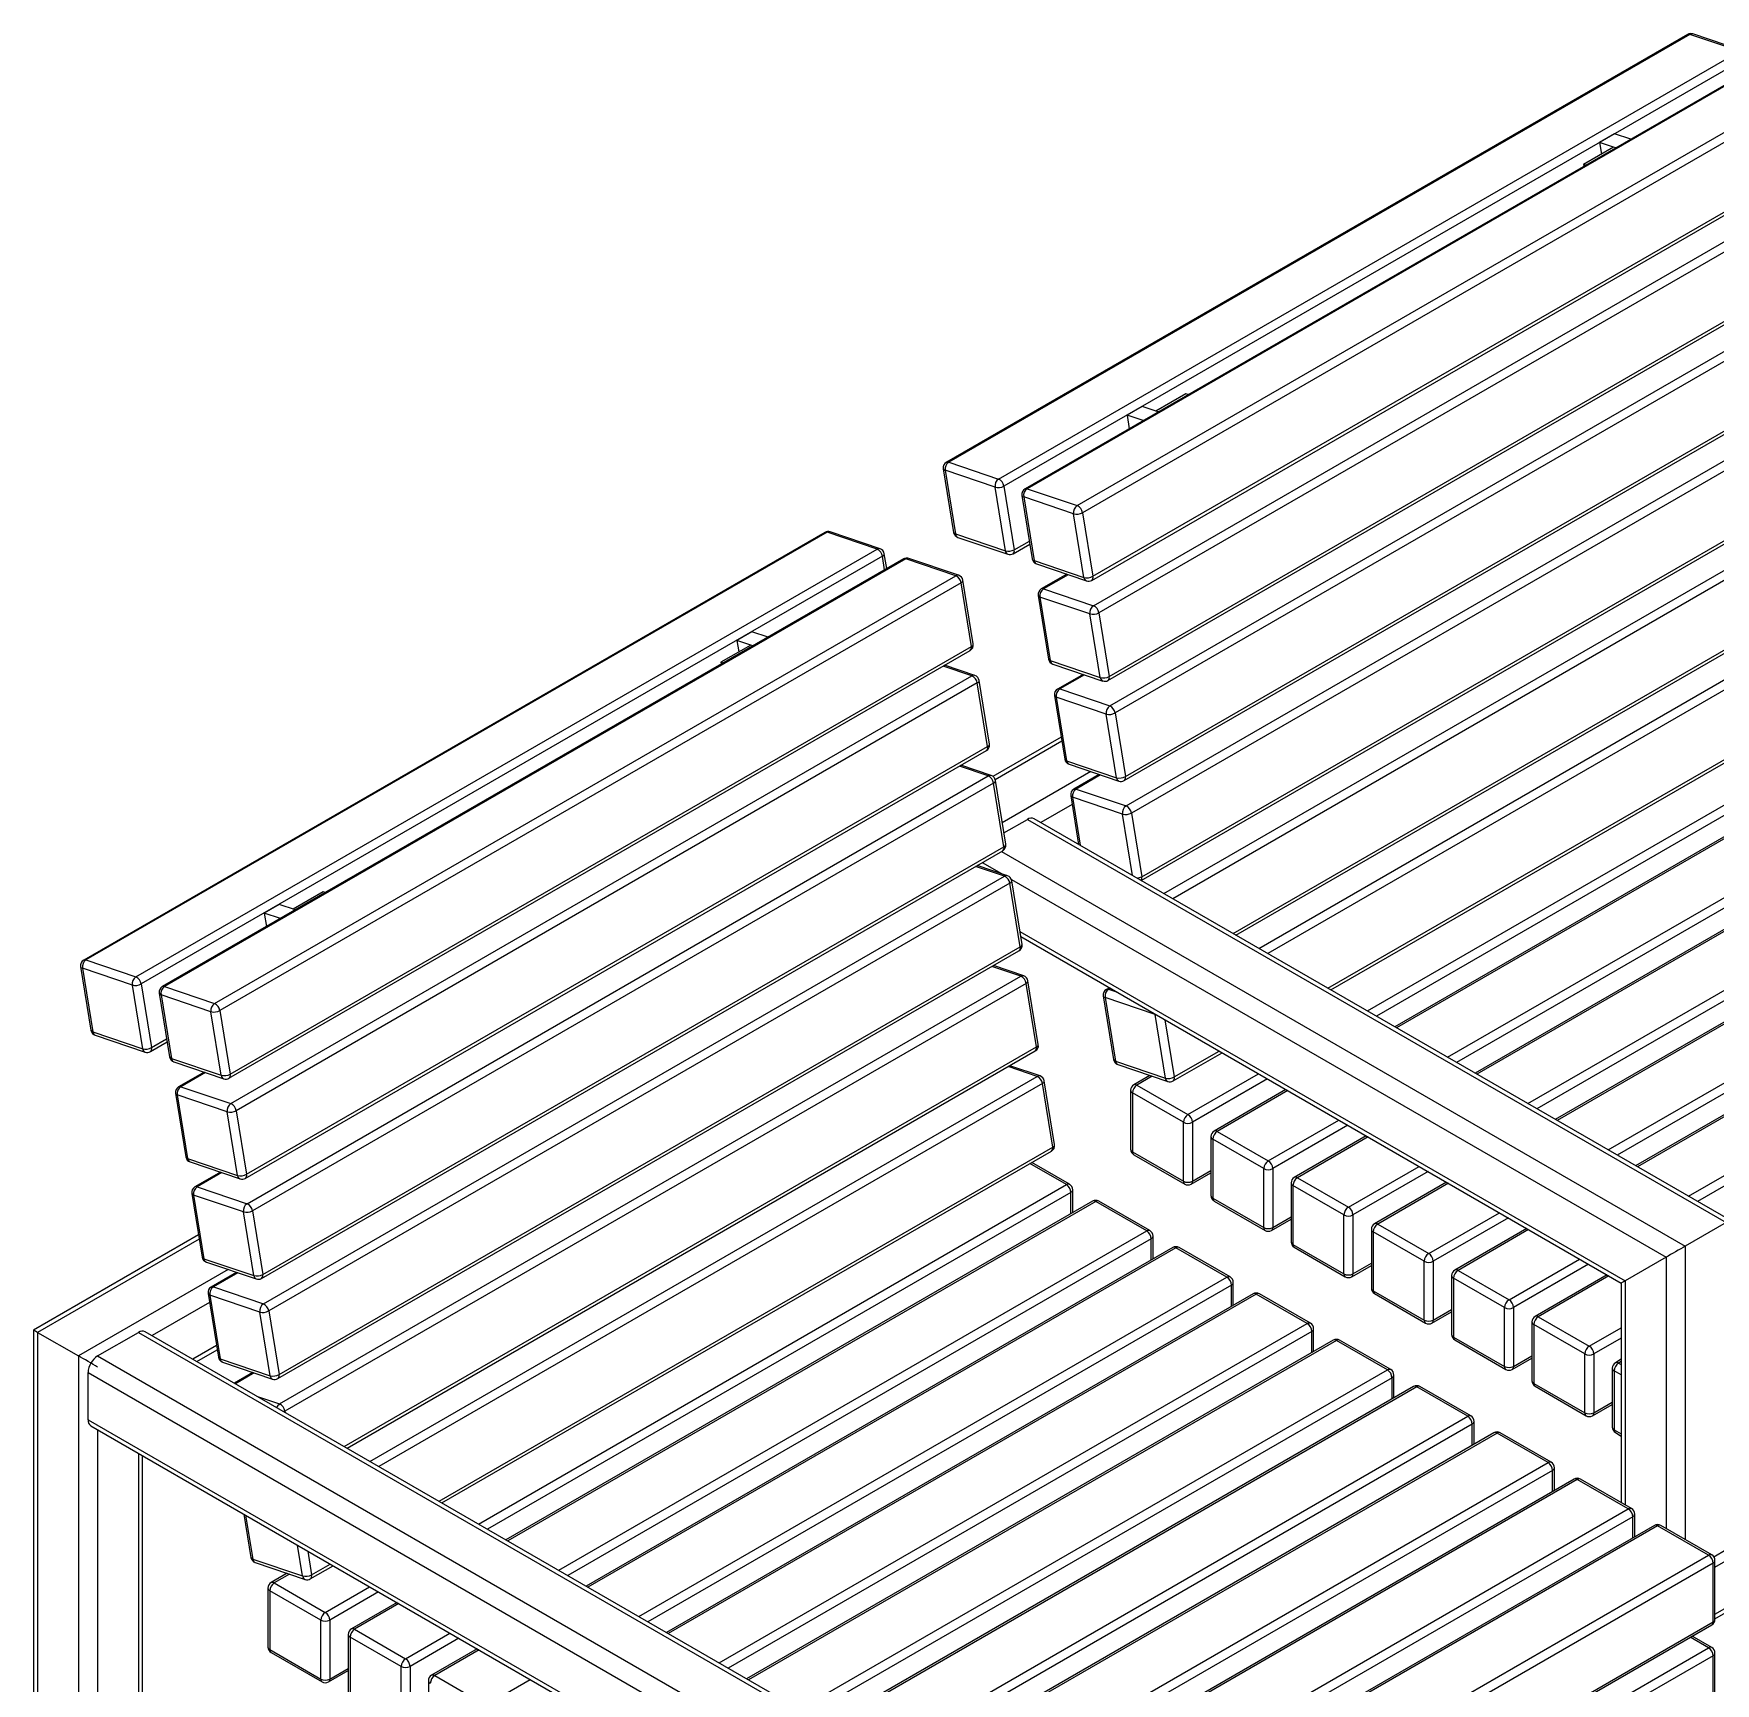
# Model space of a CAD drawing. Header units: millimetres. Extents: x 634 to 6574, y -2943 to 1257.
# Drawn here: x 4574 to 5367, y -1015 to -237 of the extents above; entities that cross this region are included whole.
import ezdxf

# ---------------------------------------------------------------- set-up
doc = ezdxf.new("R2010")
doc.units = ezdxf.units.MM

# ---------------------------------------------------------------- blocks, each defined once
blk = doc.blocks.new('izometria')
for p, q in [((-4352.96, 2427.65), (-4702.27, 2225.99)), ((-4351.89, 2427.7), (-4701.2, 2226.04)), ((-4328.35, 2419.73), (-4351.89, 2427.7)), ((-4326.96, 2419.93), (-4350.5, 2427.89)), ((-4677.66, 2218.08), (-4328.35, 2419.73)), ((-4325.84, 2416.38), (-4675.15, 2214.73)), ((-4315.91, 2415.12), (-4665.23, 2213.46)), ((-4314.84, 2415.16), (-4664.16, 2213.51)), ((-4640.61, 2205.55), (-4291.3, 2407.2)), ((-4288.79, 2403.85), (-4638.11, 2202.2)), ((-4387.34, 2380.78), (-4394.41, 2376.7)), ((-4379.75, 2378.26), (-4387.34, 2380.78)), ((-4633.81, 2170.3), (-4284.5, 2371.96)), ((-4633.23, 2172.2), (-4283.92, 2373.85)), ((-4387.85, 2374.54), (-4401.99, 2366.37)), ((-4394.41, 2376.7), (-4393.53, 2371.26)), ((-4387.87, 2374.53), (-4394.41, 2376.7)), ((-4386.81, 2374.19), (-4387.85, 2374.54)), ((-4400.95, 2366.02), (-4401.99, 2366.37)), ((-4401.99, 2366.37), (-4401.85, 2365.51)), ((-4632.95, 2158.34), (-4283.63, 2360)), ((-4281.13, 2356.65), (-4630.44, 2154.99)), ((-4626.14, 2123.1), (-4276.83, 2324.75)), ((-4625.56, 2124.99), (-4276.25, 2326.65)), ((-4625.28, 2111.14), (-4275.97, 2312.79)), ((-4273.46, 2309.44), (-4622.77, 2107.79)), ((-4618.47, 2075.89), (-4269.16, 2277.55)), ((-4617.9, 2077.79), (-4268.59, 2279.44)), ((-4617.61, 2063.93), (-4268.3, 2265.59)), ((-4265.79, 2262.24), (-4615.1, 2060.58)), ((-4610.08, 2252.2), (-4617.15, 2248.11)), ((-4602.49, 2249.68), (-4610.08, 2252.2)), ((-4589.37, 2258.2), (-4603.51, 2250.03)), ((-4588.34, 2257.85), (-4589.37, 2258.2)), ((-4617.15, 2248.11), (-4616.13, 2241.81)), ((-4609.56, 2245.6), (-4617.15, 2248.11)), ((-4602.48, 2249.68), (-4603.51, 2250.03)), ((-4603.51, 2250.03), (-4603.51, 2250.02)), ((-4610.53, 2028.85), (-4261.5, 2230.34)), ((-4610.23, 2030.58), (-4260.92, 2232.24)), ((-4703.73, 2222.91), (-4698.86, 2192.92)), ((-4679.35, 2214.21), (-4702.89, 2222.17)), ((-4702.89, 2222.17), (-4698.02, 2192.17)), ((-4701.2, 2226.04), (-4677.66, 2218.08)), ((-4674.48, 2184.21), (-4679.35, 2214.21)), ((-4675.15, 2214.73), (-4670.28, 2184.73)), ((-4664.16, 2213.51), (-4640.61, 2205.55)), ((-4599.73, 2022.62), (-4260.63, 2218.38)), ((-4258.12, 2215.03), (-4595.58, 2020.22)), ((-4666.69, 2210.38), (-4661.81, 2180.38)), ((-4642.3, 2201.68), (-4665.85, 2209.64)), ((-4665.85, 2209.64), (-4660.97, 2179.64)), ((-4637.43, 2171.68), (-4642.3, 2201.68)), ((-4638.11, 2202.2), (-4633.23, 2172.2)), ((-4759.55, 2192.93), (-5108.86, 1991.28)), ((-4758.48, 2192.98), (-5107.79, 1991.32)), ((-4734.93, 2185.01), (-4758.48, 2192.98)), ((-4733.54, 2185.21), (-4757.08, 2193.17)), ((-4698.02, 2192.17), (-4674.48, 2184.21)), ((-4696.86, 2190.55), (-4673.32, 2182.59)), ((-4670.28, 2184.73), (-4663.18, 2188.82)), ((-5084.24, 1983.36), (-4734.93, 2185.01)), ((-4732.43, 2181.66), (-5081.74, 1980.01)), ((-4722.5, 2180.4), (-5071.81, 1978.75)), ((-4721.43, 2180.45), (-5070.74, 1978.79)), ((-4731.39, 2175.27), (-4732.43, 2181.66)), ((-4730.4, 2175.84), (-4731.54, 2182.85)), ((-4697.89, 2172.48), (-4721.43, 2180.45)), ((-4696.5, 2172.68), (-4720.04, 2180.64)), ((-4670.85, 2182.83), (-4662.95, 2187.4)), ((-4567.16, 2003.82), (-4253.25, 2185.03)), ((-4565.81, 2003.04), (-4253.83, 2183.14)), ((-5047.2, 1970.83), (-4697.89, 2172.48)), ((-4660.97, 2179.64), (-4637.43, 2171.68)), ((-4659.81, 2178.02), (-4636.27, 2170.06)), ((-4645.54, 2173.2), (-4657.56, 2166.26)), ((-4644.92, 2172.98), (-4656.49, 2166.31)), ((-4695.38, 2169.13), (-5044.69, 1967.48)), ((-4690.51, 2139.13), (-4695.38, 2169.13)), ((-4689.62, 2140.32), (-4694.5, 2170.32)), ((-4656.49, 2166.31), (-4632.95, 2158.34)), ((-4555.02, 1996.81), (-4252.96, 2171.18)), ((-4250.46, 2167.83), (-4550.86, 1994.41)), ((-4659.02, 2163.18), (-4654.15, 2133.18)), ((-4634.64, 2154.47), (-4658.18, 2162.43)), ((-4658.18, 2162.43), (-4653.31, 2132.44)), ((-4629.76, 2124.47), (-4634.64, 2154.47)), ((-4630.44, 2154.99), (-4625.56, 2124.99)), ((-4793.93, 2146.06), (-4801, 2141.98)), ((-4801, 2141.98), (-4800.12, 2136.54)), ((-4794.45, 2139.81), (-4801, 2141.98)), ((-4786.34, 2143.54), (-4793.93, 2146.06)), ((-5040.4, 1935.59), (-4691.09, 2137.24)), ((-5039.82, 1937.48), (-4690.51, 2139.13)), ((-4794.43, 2139.82), (-4808.58, 2131.66)), ((-4793.4, 2139.47), (-4794.43, 2139.82)), ((-4653.31, 2132.44), (-4629.76, 2124.47)), ((-4522.44, 1978), (-4245.58, 2137.83)), ((-4521.09, 1977.22), (-4246.16, 2135.93)), ((-5039.53, 1923.63), (-4690.22, 2125.28)), ((-4807.54, 2131.31), (-4808.58, 2131.66)), ((-4808.58, 2131.66), (-4808.44, 2130.79)), ((-4690.22, 2125.28), (-4703.83, 2129.88)), ((-4688.83, 2125.47), (-4703.1, 2130.3)), ((-4652.15, 2130.82), (-4628.6, 2122.85)), ((-4637.87, 2125.99), (-4649.89, 2119.05)), ((-4637.25, 2125.78), (-4648.82, 2119.1)), ((-4687.71, 2121.93), (-5037.02, 1920.28)), ((-4682.84, 2091.93), (-4687.71, 2121.93)), ((-4681.96, 2093.11), (-4686.83, 2123.11)), ((-4648.82, 2119.1), (-4625.28, 2111.14)), ((-4503.88, 1967.28), (-4239.12, 2120.13)), ((-4237, 2116.45), (-4499.64, 1964.84)), ((-4651.35, 2115.97), (-4646.48, 2085.97)), ((-4626.97, 2107.27), (-4650.51, 2115.23)), ((-4650.51, 2115.23), (-4645.64, 2085.23)), ((-4226.83, 2112.32), (-4490.97, 1959.83)), ((-4225.33, 2112.17), (-4490.09, 1959.32)), ((-4622.1, 2077.27), (-4626.97, 2107.27)), ((-4622.77, 2107.79), (-4617.9, 2077.79)), ((-4648.17, 2096.42), (-4680.35, 2077.84)), ((-4647.85, 2094.44), (-4679.26, 2076.31)), ((-4466.05, 1945.45), (-4201.29, 2098.29)), ((-4199.17, 2094.61), (-4461.81, 1943)), ((-5032.73, 1888.38), (-4683.42, 2090.03)), ((-5032.15, 1890.28), (-4682.84, 2091.93)), ((-4645.64, 2085.23), (-4622.1, 2077.27)), ((-4189, 2090.48), (-4453.14, 1937.99)), ((-4187.5, 2090.33), (-4452.26, 1937.49)), ((-5031.86, 1876.42), (-4682.55, 2078.07)), ((-4682.55, 2078.07), (-4696.16, 2082.68)), ((-4681.16, 2078.27), (-4695.43, 2083.1)), ((-4634.17, 2080.13), (-4675.93, 2056.02)), ((-4644.48, 2083.61), (-4620.94, 2075.65)), ((-4630.2, 2078.79), (-4642.22, 2071.85)), ((-4629.58, 2078.58), (-4641.15, 2071.9)), ((-4680.05, 2074.72), (-5029.36, 1873.07)), ((-4675.17, 2044.72), (-4680.05, 2074.72)), ((-4674.29, 2045.91), (-4679.16, 2075.91)), ((-4643.68, 2068.77), (-4639.96, 2045.84)), ((-4641.15, 2071.9), (-4617.61, 2063.93)), ((-4428.22, 1923.61), (-4163.46, 2076.45)), ((-4161.34, 2072.78), (-4423.97, 1921.16)), ((-4643, 2064.58), (-4657.71, 2056.09)), ((-4619.3, 2060.06), (-4642.84, 2068.03)), ((-4642.84, 2068.03), (-4639.17, 2045.38)), ((-4151.17, 2068.64), (-4415.31, 1916.15)), ((-4149.67, 2068.49), (-4414.43, 1915.65)), ((-4675.16, 2051.25), (-4664.11, 2057.62)), ((-4664.11, 2057.62), (-4334.81, 1867.52)), ((-4332.94, 1868.6), (-4660.91, 2057.94)), ((-4614.61, 2031.21), (-4619.3, 2060.06)), ((-4615.1, 2060.58), (-4610.23, 2030.58)), ((-4390.39, 1901.77), (-4125.63, 2054.61)), ((-4123.51, 2050.94), (-4386.14, 1899.32)), ((-4113.34, 2046.8), (-4377.48, 1894.32)), ((-4111.84, 2046.65), (-4376.6, 1893.81)), ((-5025.06, 1841.18), (-4675.75, 2042.83)), ((-5024.48, 1843.07), (-4675.17, 2044.72)), ((-4685.4, 2037.26), (-4676.35, 2032.03)), ((-4676.35, 2042.48), (-4354.04, 1856.42)), ((-5024.2, 1829.22), (-4674.89, 2030.87)), ((-4674.89, 2030.87), (-4688.49, 2035.47)), ((-4673.49, 2031.06), (-4687.77, 2035.89)), ((-4671.67, 2029.33), (-4363.1, 1851.19)), ((-4352.56, 1879.93), (-4087.8, 2032.77)), ((-4085.68, 2029.1), (-4348.31, 1877.48)), ((-4672.38, 2027.52), (-5021.69, 1825.87)), ((-4995.96, 2023.48), (-5010.1, 2015.32)), ((-4994.92, 2023.13), (-4995.96, 2023.48)), ((-4667.5, 1997.52), (-4672.38, 2027.52)), ((-4666.62, 1998.7), (-4671.49, 2028.7)), ((-5016.67, 2017.48), (-5023.74, 2013.4)), ((-5023.74, 2013.4), (-5022.72, 2007.09)), ((-5016.15, 2010.88), (-5023.74, 2013.4)), ((-5009.08, 2014.96), (-5016.67, 2017.48)), ((-5009.07, 2014.97), (-5010.1, 2015.32)), ((-5010.1, 2015.32), (-5010.1, 2015.3)), ((-5016.82, 1795.87), (-4667.5, 1997.52)), ((-4667.61, 2004.77), (-4382.33, 1840.08)), ((-4667.22, 2002.38), (-4384.2, 1839)), ((-5107.79, 1991.32), (-5084.24, 1983.36)), ((-5017.39, 1793.97), (-4668.08, 1995.62)), ((-5110.32, 1988.2), (-5105.44, 1958.2)), ((-5085.94, 1979.49), (-5109.48, 1987.45)), ((-5109.48, 1987.45), (-5104.61, 1957.45)), ((-5016.53, 1782.01), (-4667.22, 1983.66)), ((-4667.22, 1983.66), (-4680.83, 1988.27)), ((-4665.83, 1983.86), (-4680.1, 1988.69)), ((-5081.06, 1949.49), (-5085.94, 1979.49)), ((-5081.74, 1980.01), (-5076.86, 1950.01)), ((-5073.27, 1975.67), (-5068.4, 1945.67)), ((-5048.89, 1966.96), (-5072.43, 1974.92)), ((-5072.43, 1974.92), (-5067.56, 1944.92)), ((-5070.74, 1978.79), (-5047.2, 1970.83)), ((-4664.71, 1980.31), (-5014.02, 1778.66)), ((-4659.84, 1950.32), (-4664.71, 1980.31)), ((-4658.95, 1951.5), (-4663.83, 1981.5)), ((-4628.35, 1974.36), (-4623.47, 1944.36)), ((-4603.96, 1965.65), (-4627.51, 1973.62)), ((-4627.51, 1973.62), (-4622.63, 1943.62)), ((-4625.45, 1978.27), (-4626.89, 1977.44)), ((-4624.95, 1977.99), (-4625.82, 1977.49)), ((-4625.82, 1977.49), (-4621.66, 1976.08)), ((-5044.02, 1936.96), (-5048.89, 1966.96)), ((-5044.69, 1967.48), (-5039.82, 1937.48)), ((-4603.96, 1965.65), (-4603.99, 1965.88)), ((-4599.09, 1935.65), (-4603.96, 1965.65)), ((-4599.28, 1963.16), (-4594.89, 1936.18)), ((-5104.61, 1957.45), (-5081.06, 1949.49)), ((-5103.44, 1955.84), (-5079.9, 1947.87)), ((-5077.44, 1948.12), (-5069.54, 1952.68)), ((-5076.86, 1950.01), (-5069.77, 1954.11)), ((-4986.12, 1761.96), (-4659.84, 1950.32)), ((-5067.56, 1944.92), (-5044.02, 1936.96)), ((-5066.4, 1943.31), (-5042.86, 1935.34)), ((-4984.77, 1761.17), (-4660.41, 1948.42)), ((-4622.63, 1943.62), (-4599.09, 1935.65)), ((-4621.47, 1942), (-4597.93, 1934.04)), ((-4595.47, 1934.28), (-4572.36, 1947.62)), ((-4594.89, 1936.18), (-4573.71, 1948.4)), ((-5052.13, 1938.48), (-5064.14, 1931.54)), ((-5051.51, 1938.27), (-5063.07, 1931.59)), ((-4973.98, 1754.94), (-4659.55, 1936.46)), ((-4659.55, 1936.46), (-4673.16, 1941.06)), ((-4658.16, 1936.65), (-4672.43, 1941.48)), ((-4651.29, 1904.29), (-4656.16, 1934.29)), ((-4606.37, 1936.89), (-4613.97, 1932.5)), ((-4605.26, 1936.52), (-4612.47, 1932.35)), ((-4588.43, 1918.47), (-4555.15, 1937.69)), ((-4550.91, 1935.24), (-4586.31, 1914.8)), ((-5065.61, 1928.46), (-5060.73, 1898.46)), ((-5041.22, 1919.75), (-5064.77, 1927.72)), ((-5064.77, 1927.72), (-5059.89, 1897.72)), ((-5063.07, 1931.59), (-5039.53, 1923.63)), ((-4657.04, 1933.11), (-4969.82, 1752.55)), ((-4652.17, 1903.11), (-4657.04, 1933.11)), ((-4615.47, 1929.9), (-4615.47, 1902.14)), ((-4590.55, 1914.8), (-4614.59, 1928.68)), ((-4614.59, 1928.68), (-4614.59, 1900.92)), ((-4612.47, 1932.35), (-4588.43, 1918.47)), ((-4542.24, 1930.23), (-4576.14, 1910.66)), ((-4541.36, 1929.73), (-4574.64, 1910.51)), ((-5036.35, 1889.75), (-5041.22, 1919.75)), ((-5037.02, 1920.28), (-5032.15, 1890.28)), ((-4590.55, 1887.04), (-4590.55, 1914.8)), ((-4586.31, 1914.8), (-4586.31, 1887.04)), ((-4574.64, 1910.51), (-4550.6, 1896.64)), ((-4550.6, 1896.64), (-4517.32, 1915.85)), ((-4513.08, 1913.4), (-4548.48, 1892.96)), ((-4941.4, 1736.14), (-4652.17, 1903.11)), ((-4577.64, 1908.06), (-4577.64, 1880.3)), ((-4552.72, 1892.96), (-4576.76, 1906.84)), ((-4576.76, 1906.84), (-4576.76, 1879.08)), ((-4504.41, 1908.4), (-4538.31, 1888.82)), ((-4503.53, 1907.89), (-4536.81, 1888.68)), ((-5059.89, 1897.72), (-5036.35, 1889.75)), ((-5058.73, 1896.1), (-5035.19, 1888.14)), ((-4940.05, 1735.36), (-4652.75, 1901.22)), ((-4645.71, 1885.41), (-4662.92, 1895.34)), ((-4644.21, 1885.56), (-4662.04, 1895.85)), ((-4614.59, 1900.92), (-4590.55, 1887.04)), ((-4613.97, 1899.54), (-4589.93, 1885.66)), ((-5044.46, 1891.27), (-5056.48, 1884.34)), ((-5043.84, 1891.06), (-5055.41, 1884.38)), ((-4586.93, 1885.66), (-4577.64, 1891.03)), ((-4586.31, 1887.04), (-4577.64, 1892.04)), ((-4552.72, 1865.2), (-4552.72, 1892.96)), ((-4548.48, 1892.96), (-4548.48, 1865.2)), ((-4536.81, 1888.68), (-4512.77, 1874.8)), ((-4512.77, 1874.8), (-4479.49, 1894.01)), ((-4475.25, 1891.56), (-4510.65, 1871.12)), ((-4466.58, 1886.56), (-4500.48, 1866.99)), ((-5057.94, 1881.26), (-5053.06, 1851.26)), ((-5033.55, 1872.55), (-5057.1, 1880.51)), ((-5057.1, 1880.51), (-5052.22, 1850.51)), ((-5055.41, 1884.38), (-5031.86, 1876.42)), ((-4922.84, 1725.42), (-4645.71, 1885.41)), ((-4643.58, 1881.74), (-4918.6, 1722.97)), ((-4643.58, 1871.73), (-4643.58, 1881.74)), ((-4642.71, 1872.24), (-4642.71, 1882.96)), ((-4576.76, 1879.08), (-4552.72, 1865.2)), ((-4539.81, 1886.23), (-4539.81, 1858.46)), ((-4514.89, 1871.12), (-4538.93, 1885)), ((-4538.93, 1885), (-4538.93, 1857.24)), ((-4465.7, 1886.05), (-4498.98, 1866.84)), ((-5028.68, 1842.55), (-5033.55, 1872.55)), ((-5029.36, 1873.07), (-5024.48, 1843.07)), ((-4633.42, 1877.6), (-4909.93, 1717.97)), ((-4631.92, 1877.45), (-4909.05, 1717.46)), ((-4607.88, 1863.57), (-4631.92, 1877.45)), ((-4606.38, 1863.72), (-4630.42, 1877.6)), ((-4576.14, 1877.7), (-4552.1, 1863.83)), ((-4514.89, 1843.36), (-4514.89, 1871.12)), ((-4510.65, 1871.12), (-4510.65, 1843.36)), ((-4474.94, 1852.96), (-4441.66, 1872.17)), ((-4885.01, 1703.59), (-4607.88, 1863.57)), ((-4549.1, 1863.83), (-4539.81, 1869.19)), ((-4548.48, 1865.2), (-4539.81, 1870.2)), ((-4501.98, 1864.39), (-4501.98, 1836.62)), ((-4477.06, 1849.28), (-4501.1, 1863.16)), ((-4501.1, 1863.16), (-4501.1, 1835.4)), ((-4498.98, 1866.84), (-4474.94, 1852.96)), ((-4437.42, 1869.72), (-4472.82, 1849.28)), ((-4428.75, 1864.72), (-4462.65, 1845.15)), ((-4427.87, 1864.21), (-4461.15, 1845)), ((-4334.81, 1867.52), (-4354.04, 1856.42)), ((-5054.76, 1861.7), (-5132.46, 1816.84)), ((-5054.44, 1859.72), (-5130.59, 1815.76)), ((-4605.75, 1859.9), (-4880.77, 1701.14)), ((-4595.59, 1855.76), (-4872.1, 1696.13)), ((-4594.09, 1855.61), (-4871.22, 1695.63)), ((-4605.75, 1849.89), (-4605.75, 1859.9)), ((-4604.88, 1850.4), (-4604.88, 1861.12)), ((-4570.05, 1841.73), (-4594.09, 1855.61)), ((-4568.55, 1841.88), (-4592.59, 1855.76)), ((-4538.93, 1857.24), (-4514.89, 1843.36)), ((-4538.31, 1855.87), (-4514.27, 1841.99)), ((-4354.04, 1856.42), (-4354.04, 1718.05)), ((-5052.22, 1850.51), (-5028.68, 1842.55)), ((-5051.06, 1848.9), (-5027.52, 1840.93)), ((-4511.27, 1841.99), (-4501.98, 1847.35)), ((-4510.65, 1843.36), (-4501.98, 1848.36)), ((-4477.06, 1821.52), (-4477.06, 1849.28)), ((-4472.82, 1849.28), (-4472.82, 1821.52)), ((-4437.11, 1831.12), (-4403.83, 1850.33)), ((-4399.59, 1847.88), (-4434.99, 1827.44)), ((-4363.1, 1851.19), (-4382.33, 1840.08)), ((-4363.1, 1851.19), (-4363.1, 1723.28)), ((-5040.76, 1845.41), (-5111.36, 1804.66)), ((-5036.79, 1844.07), (-5048.81, 1837.13)), ((-5036.17, 1843.86), (-5047.74, 1837.18)), ((-4847.18, 1681.75), (-4570.05, 1841.73)), ((-4567.05, 1828.56), (-4567.05, 1839.28)), ((-4464.15, 1842.55), (-4464.15, 1814.79)), ((-4439.23, 1827.44), (-4463.27, 1841.32)), ((-4463.27, 1841.32), (-4463.27, 1813.56)), ((-4461.15, 1845), (-4437.11, 1831.12)), ((-4390.92, 1842.88), (-4424.82, 1823.31)), ((-4390.04, 1842.37), (-4423.32, 1823.16)), ((-4384.2, 1839), (-4384.2, 1735.46)), ((-4382.33, 1840.08), (-4382.33, 1734.38)), ((-5050.27, 1834.05), (-5045.4, 1804.05)), ((-5025.89, 1825.34), (-5049.43, 1833.31)), ((-5049.43, 1833.31), (-5044.56, 1803.31)), ((-5047.74, 1837.18), (-5024.2, 1829.22)), ((-4567.92, 1838.06), (-4842.94, 1679.3)), ((-4557.76, 1833.92), (-4834.27, 1674.29)), ((-4556.26, 1833.77), (-4833.39, 1673.79)), ((-4567.92, 1828.05), (-4567.92, 1838.06)), ((-4532.21, 1819.89), (-4556.26, 1833.77)), ((-4530.71, 1820.04), (-4554.76, 1833.92)), ((-4501.1, 1835.4), (-4477.06, 1821.52)), ((-4500.48, 1834.03), (-4476.44, 1820.15)), ((-5049.59, 1829.86), (-5076.67, 1814.23)), ((-5021.01, 1795.35), (-5025.89, 1825.34)), ((-5021.69, 1825.87), (-5016.82, 1795.87)), ((-4473.44, 1820.15), (-4464.15, 1825.51)), ((-4472.82, 1821.52), (-4464.15, 1826.52)), ((-4439.23, 1799.68), (-4439.23, 1827.44)), ((-4434.99, 1827.44), (-4434.99, 1799.68)), ((-4423.32, 1823.16), (-4399.28, 1809.28)), ((-5132.46, 1816.84), (-5132.46, 1313.65)), ((-5130.59, 1815.76), (-5130.59, 1314.73)), ((-5130.59, 1815.76), (-5111.36, 1804.66)), ((-5102.31, 1804.66), (-5083.07, 1815.76)), ((-5083.07, 1815.76), (-4753.77, 1625.66)), ((-4751.9, 1626.74), (-5079.87, 1816.08)), ((-4809.35, 1659.91), (-4532.21, 1819.89)), ((-4530.09, 1816.22), (-4805.11, 1657.46)), ((-4530.09, 1806.21), (-4530.09, 1816.22)), ((-4529.21, 1806.72), (-4529.21, 1817.44)), ((-4426.32, 1820.71), (-4426.32, 1792.95)), ((-4401.4, 1805.61), (-4425.44, 1819.48)), ((-4425.44, 1819.48), (-4425.44, 1791.72)), ((-4399.28, 1809.28), (-4384.2, 1817.98)), ((-5046.29, 1809.56), (-5057.43, 1803.12)), ((-5055.56, 1802.04), (-5045.97, 1807.58)), ((-4519.93, 1812.08), (-4796.44, 1652.45)), ((-4518.43, 1811.93), (-4795.56, 1651.95)), ((-4494.38, 1798.05), (-4518.43, 1811.93)), ((-4492.88, 1798.2), (-4516.93, 1812.08)), ((-4463.27, 1813.56), (-4439.23, 1799.68)), ((-4462.65, 1812.19), (-4438.61, 1798.31)), ((-4384.2, 1813.08), (-4397.16, 1805.61)), ((-5111.36, 1804.66), (-5111.36, 1325.84)), ((-5102.31, 1804.66), (-4773.01, 1614.56)), ((-5044.56, 1803.31), (-5021.01, 1795.35)), ((-5043.4, 1801.69), (-5019.85, 1793.73)), ((-4435.61, 1798.31), (-4426.32, 1803.67)), ((-4434.99, 1799.68), (-4426.32, 1804.69)), ((-4401.4, 1777.84), (-4401.4, 1805.61)), ((-4397.16, 1805.61), (-4397.16, 1777.84)), ((-4384.2, 1803.08), (-4386.99, 1801.47)), ((-4384.2, 1802.06), (-4385.49, 1801.32)), ((-4385.49, 1801.32), (-4384.2, 1800.58)), ((-5106.83, 1796.82), (-4782.06, 1609.33)), ((-5106.83, 1774.61), (-5106.83, 1796.82)), ((-5029.12, 1796.86), (-5037.86, 1791.82)), ((-5028.5, 1796.65), (-5037.36, 1791.54)), ((-4771.52, 1638.07), (-4494.38, 1798.05)), ((-4492.26, 1794.38), (-4767.28, 1635.62)), ((-4492.26, 1784.37), (-4492.26, 1794.38)), ((-4491.38, 1784.88), (-4491.38, 1795.6)), ((-4425.44, 1791.72), (-4401.4, 1777.84)), ((-4388.49, 1798.87), (-4388.49, 1771.11)), ((-4387.61, 1797.65), (-4387.61, 1769.88)), ((-4384.2, 1795.68), (-4387.61, 1797.65)), ((-5027, 1785.55), (-5016.53, 1782.01)), ((-4482.1, 1790.24), (-4758.61, 1630.62)), ((-4480.6, 1790.09), (-4757.73, 1630.11)), ((-4456.55, 1776.22), (-4480.6, 1790.09)), ((-4455.05, 1776.36), (-4479.1, 1790.24)), ((-4424.82, 1790.35), (-4400.78, 1776.47)), ((-5014.02, 1778.66), (-5013.91, 1778)), ((-4751.9, 1605.72), (-4456.55, 1776.22)), ((-4397.78, 1776.47), (-4388.49, 1781.83)), ((-4397.16, 1777.84), (-4388.49, 1782.85)), ((-5106.83, 1774.61), (-4801.29, 1598.22)), ((-5105.5, 1771.68), (-4803.16, 1597.14)), ((-5102.31, 1769.83), (-5102.31, 1331.06)), ((-4454.43, 1772.54), (-4751.9, 1600.82)), ((-4444.27, 1768.4), (-4751.9, 1590.81)), ((-4442.77, 1768.26), (-4751.9, 1589.8)), ((-4454.43, 1762.53), (-4454.43, 1772.54)), ((-4453.55, 1763.04), (-4453.55, 1773.77)), ((-4418.72, 1754.38), (-4442.77, 1768.26)), ((-4417.22, 1754.52), (-4441.27, 1768.4)), ((-4387.61, 1769.88), (-4384.2, 1767.92)), ((-4386.99, 1768.51), (-4384.2, 1766.9)), ((-5083.07, 1758.73), (-5083.07, 1342.17)), ((-5081.2, 1343.25), (-5081.2, 1757.65)), ((-4751.9, 1562.04), (-4418.72, 1754.38)), ((-4415.72, 1741.2), (-4415.72, 1751.93)), ((-4416.6, 1750.7), (-4751.9, 1557.14)), ((-4406.44, 1746.56), (-4751.9, 1547.13)), ((-4404.94, 1746.42), (-4751.9, 1546.12)), ((-4416.6, 1740.7), (-4416.6, 1750.7)), ((-4380.89, 1732.54), (-4404.94, 1746.42)), ((-4379.39, 1732.69), (-4403.44, 1746.56)), ((-5033.37, 1730.04), (-5030.06, 1709.64)), ((-5032.58, 1729.58), (-5029.22, 1708.9)), ((-4730.2, 1530.88), (-4380.89, 1732.54)), ((-4378.77, 1728.86), (-4728.08, 1527.21)), ((-4378.77, 1718.86), (-4378.77, 1728.86)), ((-4377.89, 1719.36), (-4377.89, 1730.09)), ((-4368.61, 1724.73), (-4717.92, 1523.07)), ((-4367.11, 1724.58), (-4716.42, 1522.92)), ((-4343.06, 1710.7), (-4367.11, 1724.58)), ((-4341.56, 1710.85), (-4365.61, 1724.73)), ((-4340.06, 1705.1), (-4308.61, 1723.26)), ((-5005.68, 1700.94), (-5008.03, 1715.41)), ((-5003.3, 1712.68), (-5001.48, 1701.46)), ((-4340.63, 1710), (-4334.81, 1713.36)), ((-5029.22, 1708.9), (-5005.68, 1700.94)), ((-5028.06, 1707.28), (-5004.52, 1699.32)), ((-5002.06, 1699.56), (-4991.32, 1705.76)), ((-5001.48, 1701.46), (-4992.67, 1706.54)), ((-4692.37, 1509.05), (-4343.06, 1710.7)), ((-4340.94, 1707.02), (-4690.25, 1505.37)), ((-4340.94, 1679.26), (-4340.94, 1707.02)), ((-4340.06, 1680.49), (-4340.06, 1708.25)), ((-5012.96, 1702.17), (-5020.56, 1697.78)), ((-5011.85, 1701.8), (-5019.06, 1697.64)), ((-5019.06, 1697.64), (-4995.02, 1683.76)), ((-4340.06, 1682.89), (-4312.83, 1698.61)), ((-4340.06, 1680.73), (-4312.83, 1696.45)), ((-5022.06, 1695.19), (-5022.06, 1667.42)), ((-4997.14, 1680.08), (-5021.18, 1693.96)), ((-5021.18, 1693.96), (-5021.18, 1666.2)), ((-4995.02, 1683.76), (-4974.11, 1695.83)), ((-4969.87, 1693.38), (-4992.89, 1680.08)), ((-4961.2, 1688.37), (-4982.73, 1675.95)), ((-4960.32, 1687.87), (-4981.23, 1675.8)), ((-4997.14, 1652.32), (-4997.14, 1680.08)), ((-4992.89, 1680.08), (-4992.89, 1652.32)), ((-4984.23, 1673.35), (-4984.23, 1645.59)), ((-4981.23, 1675.8), (-4957.19, 1661.92)), ((-4957.19, 1661.92), (-4936.28, 1673.99)), ((-4690.87, 1476.24), (-4341.56, 1677.89)), ((-4690.25, 1477.61), (-4340.94, 1679.26)), ((-4341.56, 1667.16), (-4350.85, 1672.53)), ((-5021.18, 1666.2), (-4997.14, 1652.32)), ((-5020.56, 1664.83), (-4996.52, 1650.95)), ((-4959.31, 1658.24), (-4983.35, 1672.12)), ((-4983.35, 1672.12), (-4983.35, 1644.36)), ((-4932.04, 1671.54), (-4955.06, 1658.24)), ((-4923.37, 1666.53), (-4944.9, 1654.11)), ((-4922.49, 1666.03), (-4943.4, 1653.96)), ((-4692.37, 1465.36), (-4343.06, 1667.01)), ((-4343.06, 1667.01), (-4351.73, 1672.02)), ((-4340.06, 1636.8), (-4340.06, 1664.56)), ((-4992.89, 1652.32), (-4984.23, 1657.32)), ((-4959.31, 1630.48), (-4959.31, 1658.24)), ((-4955.06, 1658.24), (-4955.06, 1630.48)), ((-4340.94, 1663.34), (-4690.25, 1461.69)), ((-4340.94, 1635.58), (-4340.94, 1663.34)), ((-4993.52, 1650.95), (-4984.23, 1656.31)), ((-4946.4, 1651.51), (-4946.4, 1623.75)), ((-4943.4, 1653.96), (-4919.36, 1640.08)), ((-4919.36, 1640.08), (-4898.45, 1652.15))]:
    blk.add_line(p, q)
at = {"flags": 128}
for points in [[(-4732.43, 2181.66), (-4732.05, 2181.92), (-4731.77, 2182.19), (-4731.6, 2182.46), (-4731.53, 2182.74), (-4731.54, 2182.85)], [(-4695.38, 2169.13), (-4695.01, 2169.39), (-4694.73, 2169.66), (-4694.55, 2169.93), (-4694.49, 2170.21), (-4694.5, 2170.32)], [(-4687.71, 2121.93), (-4687.34, 2122.18), (-4687.06, 2122.45), (-4686.88, 2122.73), (-4686.82, 2123), (-4686.83, 2123.11)], [(-4680.05, 2074.72), (-4679.67, 2074.98), (-4679.39, 2075.25), (-4679.22, 2075.52), (-4679.15, 2075.8), (-4679.16, 2075.91)], [(-4672.38, 2027.52), (-4672, 2027.77), (-4671.72, 2028.04), (-4671.55, 2028.32), (-4671.49, 2028.59), (-4671.49, 2028.7)], [(-4664.71, 1980.31), (-4664.34, 1980.57), (-4664.06, 1980.84), (-4663.88, 1981.11), (-4663.82, 1981.39), (-4663.83, 1981.5)], [(-4603.96, 1965.65), (-4603.52, 1965.54), (-4603.35, 1965.51)], [(-4657.04, 1933.11), (-4656.67, 1933.36), (-4656.39, 1933.63), (-4656.21, 1933.91), (-4656.15, 1934.18), (-4656.16, 1934.29)], [(-5014.59, 1778.39), (-5014.47, 1778.44), (-5014.02, 1778.66)], [(-5021.18, 1666.2), (-5021.14, 1665.74), (-5021.02, 1665.36), (-5020.82, 1665.04), (-5020.56, 1664.83), (-5020.56, 1664.83)], [(-4997.14, 1652.32), (-4997.1, 1651.87), (-4996.98, 1651.48), (-4996.78, 1651.17), (-4996.52, 1650.95), (-4996.52, 1650.95)]]:
    blk.add_lwpolyline(points, dxfattribs=at)
for centre, radius, start, end in [((-4351.46, 2425.05), 3, 71.31107, 119.99731), ((-4352.37, 2426.5), 1.28, 67.97918, 117.24913), ((-4350.98, 2426.3), 1.66, 73.01049, 122.93244), ((-4700.77, 2223.4), 3, 119.99731, 189.22644), ((-4702.7, 2223.23), 1.08, 197.05093, 259.90694), ((-4698.98, 2222.77), 3.96, 124.11994, 188.68266), ((-4701.68, 2224.85), 1.28, 67.97918, 117.24913), ((-4675.44, 2214.8), 3.96, 124.12002, 188.68258), ((-4677.91, 2219.76), 5.73, 255.43676, 298.73587), ((-4679.53, 2214.06), 4.43, 8.62708, 65.00316), ((-4663.73, 2210.86), 3, 119.99731, 189.22644), ((-4661.94, 2210.24), 3.96, 124.12034, 188.68213), ((-4664.64, 2212.32), 1.28, 67.98014, 117.24757), ((-4665.66, 2210.7), 1.08, 197.04995, 259.90793), ((-4638.39, 2202.27), 3.96, 124.11986, 188.68241), ((-4642.48, 2201.53), 4.43, 8.62674, 65.0035), ((-4640.86, 2207.23), 5.73, 255.43614, 298.73629), ((-4758.05, 2190.33), 3, 71.31107, 119.99731), ((-4758.96, 2191.79), 1.28, 67.97918, 117.24913), ((-4757.57, 2191.58), 1.66, 73.01699, 122.92892), ((-4695.9, 2193.4), 3, 189.22644, 251.31107), ((-4697.83, 2193.23), 1.08, 197.05221, 259.90591), ((-4696.09, 2192.33), 1.93, 184.621, 246.67928), ((-4734.03, 2183.62), 1.66, 73.01675, 122.92817), ((-4736.8, 2181), 4.43, 8.62708, 65.00316), ((-4734.5, 2182.37), 3, 9.22644, 71.31107), ((-4721, 2177.8), 3, 71.31107, 119.99731), ((-4721.91, 2179.26), 1.28, 67.98014, 117.24757), ((-4720.53, 2179.05), 1.66, 73.01685, 122.92845), ((-4673.03, 2189.76), 5.73, 255.43656, 298.7362), ((-4672.55, 2184.36), 1.93, 184.62142, 246.67927), ((-4672.35, 2185.43), 3, 251.31107, 299.99731), ((-4671.91, 2184.19), 1.72, 307.85716, 18.25848), ((-4658.85, 2180.87), 3, 189.22644, 251.31107), ((-4660.79, 2180.7), 1.08, 197.05033, 259.90754), ((-4696.98, 2171.09), 1.66, 73.01745, 122.92846), ((-4699.76, 2168.47), 4.43, 8.62674, 65.0035), ((-4697.46, 2169.84), 3, 9.22644, 71.31107), ((-4659.05, 2179.8), 1.93, 184.6215, 246.6789), ((-4635.99, 2177.23), 5.73, 255.43709, 298.73535), ((-4634.87, 2171.66), 1.72, 307.88996, 18.22568), ((-4656.06, 2163.66), 3, 119.99731, 189.22644), ((-4654.27, 2163.03), 3.96, 124.11979, 188.68235), ((-4656.97, 2165.12), 1.28, 67.97917, 117.24714), ((-4635.51, 2171.83), 1.93, 184.62046, 246.67953), ((-4635.31, 2172.9), 3, 251.31107, 299.99731), ((-4657.99, 2163.49), 1.08, 197.05196, 259.90591), ((-4630.73, 2155.07), 3.96, 124.12051, 188.68242), ((-4634.82, 2154.33), 4.43, 8.62745, 65.00325), ((-4633.19, 2160.02), 5.73, 255.43715, 298.73561), ((-4692.59, 2139.84), 3, 299.99731, 9.22644), ((-4690.97, 2140.4), 1.35, 289.99552, 356.50511), ((-4692.14, 2138.6), 1.72, 307.88996, 18.22568), ((-4651.18, 2133.66), 3, 189.22644, 251.31107), ((-4653.12, 2133.49), 1.08, 197.05246, 259.90591), ((-4651.38, 2132.59), 1.93, 184.62069, 246.67972), ((-4689.32, 2123.88), 1.66, 73.01624, 122.92845), ((-4692.09, 2121.26), 4.43, 8.62745, 65.00325), ((-4689.79, 2122.63), 3, 9.22644, 71.31107), ((-4628.32, 2130.02), 5.73, 255.43641, 298.73603), ((-4627.84, 2124.63), 1.93, 184.62152, 246.67946), ((-4627.2, 2124.46), 1.72, 307.867, 18.24865), ((-4648.39, 2116.45), 3, 119.99731, 189.22644), ((-4646.6, 2115.83), 3.96, 124.11998, 188.68289), ((-4649.3, 2117.91), 1.28, 67.97909, 117.24926), ((-4627.64, 2125.7), 3, 251.31107, 299.99731), ((-4650.32, 2116.29), 1.08, 197.05196, 259.9064), ((-4623.06, 2107.86), 3.96, 124.11983, 188.68238), ((-4627.15, 2107.12), 4.43, 8.62669, 65.00365), ((-4625.53, 2112.82), 5.73, 255.43628, 298.73615), ((-4684.92, 2092.63), 3, 299.99731, 9.22644), ((-4683.3, 2093.2), 1.35, 289.99683, 356.50193), ((-4684.47, 2091.39), 1.72, 307.867, 18.24865), ((-4643.52, 2086.46), 3, 189.22644, 251.31107), ((-4645.45, 2086.29), 1.08, 197.04929, 259.90858), ((-4643.71, 2085.39), 1.93, 184.62145, 246.67875), ((-4681.65, 2076.68), 1.66, 73.01652, 122.92939), ((-4684.42, 2074.06), 4.43, 8.62669, 65.00365), ((-4682.12, 2075.43), 3, 9.22644, 71.31107), ((-4620.65, 2082.82), 5.73, 255.43723, 298.73521), ((-4620.17, 2077.42), 1.93, 184.62057, 246.67962), ((-4619.53, 2077.25), 1.72, 307.891, 18.22465), ((-4640.72, 2069.25), 3, 119.99731, 189.22644), ((-4642.65, 2069.08), 1.08, 197.05008, 259.90779), ((-4638.93, 2068.62), 3.96, 124.11986, 188.68239), ((-4641.63, 2070.71), 1.28, 67.97926, 117.24802), ((-4619.97, 2078.49), 3, 251.31107, 299.99731), ((-4615.39, 2060.66), 3.96, 124.12004, 188.68289), ((-4619.48, 2059.92), 4.43, 8.6274, 65.00321), ((-4662.24, 2055), 3.22, 65.69499, 125.6163), ((-4617.86, 2065.61), 5.73, 255.43712, 298.73548), ((-4677.25, 2045.43), 3, 299.99731, 9.22644), ((-4675.63, 2045.99), 1.35, 289.99747, 356.50316), ((-4676.81, 2044.19), 1.72, 307.891, 18.22465), ((-4673.98, 2029.47), 1.66, 73.01733, 122.92808), ((-4676.76, 2026.85), 4.43, 8.6274, 65.00321), ((-4674.46, 2028.22), 3, 9.22644, 71.31107), ((-4613.02, 2035.79), 5.91, 276.23012, 298.17656), ((-4612.15, 2030.08), 1.98, 322.65478, 14.73036), ((-4669.58, 1998.22), 3, 299.99731, 9.22644), ((-4669.14, 1996.98), 1.72, 307.86861, 18.24703), ((-4667.97, 1998.79), 1.35, 289.99798, 356.50078), ((-5107.36, 1988.68), 3, 119.99731, 189.22644), ((-5105.57, 1988.05), 3.96, 124.12241, 188.68019), ((-5108.27, 1990.13), 1.28, 67.97918, 117.24913), ((-5109.29, 1988.51), 1.08, 197.06543, 259.89244), ((-5082.03, 1980.09), 3.96, 124.1225, 188.6801), ((-5086.12, 1979.35), 4.43, 8.62708, 65.00316), ((-4666.31, 1982.27), 1.66, 73.01656, 122.9291), ((-4669.09, 1979.65), 4.43, 8.62686, 65.00348), ((-4666.79, 1981.02), 3, 9.22644, 71.31107), ((-5084.49, 1985.04), 5.73, 255.43856, 298.73407), ((-5070.31, 1976.15), 3, 119.99731, 189.22644), ((-5072.24, 1975.98), 1.08, 197.06445, 259.89342), ((-5068.52, 1975.52), 3.96, 124.12281, 188.67966), ((-5071.22, 1977.6), 1.28, 67.98014, 117.24757), ((-4625.39, 1974.84), 3, 119.99731, 189.22644), ((-4627.32, 1974.68), 1.08, 197.04946, 259.90818), ((-4623.6, 1974.21), 3.96, 124.12095, 188.68194), ((-4626.3, 1976.3), 1.28, 67.98088, 117.2478), ((-5044.98, 1967.56), 3.96, 124.12234, 188.67994), ((-5047.45, 1972.51), 5.73, 255.43795, 298.73449), ((-5049.07, 1966.82), 4.43, 8.62674, 65.0035), ((-5102.48, 1958.68), 3, 189.22644, 251.31107), ((-5104.42, 1958.51), 1.08, 197.06671, 259.89141), ((-5102.68, 1957.61), 1.93, 184.62501, 246.68085), ((-5079.62, 1955.04), 5.73, 255.43837, 298.7344), ((-5078.5, 1949.47), 1.72, 307.85716, 18.25848), ((-4661.91, 1951.02), 3, 299.99731, 9.22644), ((-4661.47, 1949.78), 1.72, 307.8902, 18.22684), ((-4660.3, 1951.58), 1.35, 289.99426, 356.50442), ((-5079.14, 1949.65), 1.93, 184.62543, 246.68083), ((-5078.94, 1950.72), 3, 251.31107, 299.99731), ((-5065.44, 1946.15), 3, 189.22644, 251.31107), ((-5067.37, 1945.98), 1.08, 197.06483, 259.89304), ((-5065.64, 1945.08), 1.93, 184.62551, 246.68046), ((-4620.51, 1944.84), 3, 189.22644, 251.31107), ((-4622.45, 1944.68), 1.08, 197.05159, 259.90628), ((-4620.71, 1943.77), 1.93, 184.62166, 246.67912), ((-5042.58, 1942.51), 5.73, 255.43889, 298.73355), ((-5042.09, 1937.12), 1.93, 184.62447, 246.6811), ((-5041.9, 1938.18), 3, 251.31107, 299.99731), ((-5041.45, 1936.94), 1.72, 307.88996, 18.22568), ((-4658.64, 1935.06), 1.66, 73.01767, 122.92823), ((-4661.42, 1932.45), 4.43, 8.62737, 65.00323), ((-4659.12, 1933.81), 3, 9.22644, 71.31107), ((-4597.65, 1941.2), 5.73, 255.43699, 298.73545), ((-4597.17, 1935.81), 1.93, 184.62166, 246.67912), ((-4596.97, 1936.88), 3, 251.31107, 299.99731), ((-4596.53, 1935.64), 1.72, 307.86861, 18.24703), ((-5062.64, 1928.94), 3, 119.99731, 189.22644), ((-5064.58, 1928.78), 1.08, 197.06646, 259.89141), ((-5060.86, 1928.31), 3.96, 124.12226, 188.67988), ((-5063.56, 1930.4), 1.28, 67.97917, 117.24714), ((-4612.47, 1929.9), 3, 119.99731, 180), ((-4613.97, 1930.05), 1.51, 185.68591, 245.63372), ((-4609.99, 1928.47), 4.61, 122.60428, 177.39556), ((-4613.35, 1931.13), 1.51, 54.38224, 114.30758), ((-5037.31, 1920.35), 3.96, 124.12298, 188.67995), ((-5039.78, 1925.3), 5.73, 255.43896, 298.73381), ((-5041.4, 1919.61), 4.43, 8.62745, 65.00325), ((-4585.95, 1914.59), 4.61, 122.60428, 177.39556), ((-4590.91, 1914.59), 4.61, 2.6058, 57.39403), ((-4588.43, 1918.89), 4.61, 242.60893, 297.3914), ((-4574.64, 1908.06), 3, 119.99731, 180), ((-4572.16, 1906.63), 4.61, 122.60428, 177.39556), ((-4575.52, 1909.29), 1.51, 54.38263, 114.30719), ((-4654.25, 1903.81), 3, 299.99731, 9.22644), ((-4653.8, 1902.57), 1.72, 307.86861, 18.24703), ((-4652.63, 1904.38), 1.35, 289.99552, 356.50511), ((-4576.14, 1908.21), 1.51, 185.68629, 245.63333), ((-5057.77, 1898.94), 3, 189.22644, 251.31107), ((-5059.7, 1898.78), 1.08, 197.06696, 259.89141), ((-5057.97, 1897.87), 1.93, 184.62469, 246.68128), ((-4612.47, 1902.14), 3, 180, 240.00269), ((-4613.97, 1902.29), 1.51, 185.68591, 245.63372), ((-4612.71, 1900.94), 1.88, 180.68413, 228.00114), ((-4548.12, 1892.75), 4.61, 122.60428, 177.39556), ((-4553.08, 1892.75), 4.61, 2.6058, 57.39403), ((-5034.91, 1895.3), 5.73, 255.43821, 298.73423), ((-5034.43, 1889.91), 1.93, 184.62553, 246.68103), ((-5034.23, 1890.98), 3, 251.31107, 299.99731), ((-5033.78, 1889.74), 1.72, 307.867, 18.24865), ((-4588.43, 1891.13), 4.61, 242.60893, 297.3914), ((-4588.67, 1887.06), 1.88, 180.68413, 228.00114), ((-4587.87, 1886.92), 1.57, 306.91654, 4.39635), ((-4550.6, 1897.06), 4.61, 242.60893, 297.3914), ((-4536.81, 1886.23), 3, 119.99731, 180), ((-4534.33, 1884.79), 4.61, 122.60428, 177.39556), ((-4537.69, 1887.45), 1.51, 54.38359, 114.30623), ((-5054.98, 1881.74), 3, 119.99731, 189.22644), ((-5056.91, 1881.57), 1.08, 197.06646, 259.8919), ((-5053.19, 1881.11), 3.96, 124.12245, 188.68041), ((-5055.89, 1883.19), 1.28, 67.97909, 117.24926), ((-4644.83, 1884.18), 1.51, 65.69296, 125.61875), ((-4648.19, 1881.53), 4.61, 2.6058, 57.39403), ((-4645.71, 1882.96), 3, 0, 60.00269), ((-4644.21, 1883.11), 1.51, 294.37096, 354.30941), ((-4588.43, 1888.26), 3, 240.00269, 299.99731), ((-4574.64, 1880.3), 3, 180, 240.00269), ((-4576.14, 1880.45), 1.51, 185.68629, 245.63333), ((-4574.88, 1879.1), 1.88, 180.68413, 228.00114), ((-4538.31, 1886.38), 1.51, 185.68726, 245.63237), ((-5029.64, 1873.15), 3.96, 124.1223, 188.67991), ((-5032.11, 1878.1), 5.73, 255.43809, 298.73435), ((-5033.74, 1872.41), 4.43, 8.62669, 65.00365), ((-4631.92, 1875), 3, 60.00269, 119.99731), ((-4632.8, 1876.22), 1.51, 54.38263, 114.30719), ((-4631.04, 1876.22), 1.51, 65.69296, 125.61875), ((-4510.29, 1870.91), 4.61, 122.60428, 177.39556), ((-4512.77, 1875.22), 4.61, 242.60831, 297.39201), ((-4515.25, 1870.91), 4.61, 2.60519, 57.39464), ((-4607, 1862.34), 1.51, 65.69296, 125.61875), ((-4610.36, 1859.69), 4.61, 2.6058, 57.39403), ((-4607.88, 1861.12), 3, 0, 60.00269), ((-4550.6, 1869.29), 4.61, 242.60893, 297.3914), ((-4550.84, 1865.22), 1.88, 180.68413, 228.00114), ((-4550.6, 1866.42), 3, 240.00269, 299.99731), ((-4550.04, 1865.08), 1.57, 306.91654, 4.39635), ((-4498.98, 1864.39), 3, 119.99731, 180), ((-4500.48, 1864.54), 1.51, 185.6853, 245.63356), ((-4496.5, 1862.95), 4.61, 122.60428, 177.39556), ((-4499.86, 1865.61), 1.51, 54.38359, 114.30623), ((-4606.38, 1861.27), 1.51, 294.37096, 354.30941), ((-4594.09, 1853.16), 3, 60.00269, 119.99731), ((-4594.97, 1854.38), 1.51, 54.38359, 114.30623), ((-4593.21, 1854.38), 1.51, 65.69296, 125.61875), ((-4536.81, 1858.46), 3, 180, 240.00269), ((-4538.31, 1858.61), 1.51, 185.68726, 245.63237), ((-4537.05, 1857.26), 1.88, 180.68413, 228.00114), ((-5050.1, 1851.74), 3, 189.22644, 251.31107), ((-5052.04, 1851.57), 1.08, 197.06379, 259.89408), ((-5050.3, 1850.67), 1.93, 184.62546, 246.68032), ((-4472.45, 1849.07), 4.61, 122.60428, 177.39556), ((-4474.94, 1853.38), 4.61, 242.60803, 297.39197), ((-4477.42, 1849.07), 4.61, 2.60523, 57.39493), ((-5027.24, 1848.1), 5.73, 255.43903, 298.73341), ((-5026.76, 1842.71), 1.93, 184.62458, 246.68119), ((-5026.56, 1843.77), 3, 251.31107, 299.99731), ((-5026.12, 1842.53), 1.72, 307.891, 18.22465), ((-4569.17, 1840.51), 1.51, 65.69296, 125.61875), ((-4572.53, 1837.85), 4.61, 2.60519, 57.39464), ((-4570.05, 1839.28), 3, 0, 60.00269), ((-4568.55, 1839.43), 1.51, 294.37111, 354.30742), ((-4512.77, 1847.45), 4.61, 242.60831, 297.39201), ((-4513.01, 1843.38), 1.88, 180.68413, 228.00114), ((-4512.77, 1844.58), 3, 240.00269, 299.99731), ((-4512.08, 1843.18), 1.44, 304.05823, 7.25466), ((-4461.15, 1842.55), 3, 119.99731, 180), ((-4462.65, 1842.7), 1.51, 185.68629, 245.63333), ((-4458.67, 1841.11), 4.61, 122.60428, 177.39556), ((-4462.03, 1843.77), 1.51, 54.38263, 114.30719), ((-5047.31, 1834.53), 3, 119.99731, 189.22644), ((-5049.24, 1834.37), 1.08, 197.06458, 259.89329), ((-5045.52, 1833.91), 3.96, 124.12233, 188.67991), ((-5048.22, 1835.99), 1.28, 67.97926, 117.24802), ((-4556.26, 1831.32), 3, 60.00269, 119.99731), ((-4557.14, 1832.55), 1.51, 54.38359, 114.30623), ((-4555.38, 1832.55), 1.51, 65.69296, 125.61875), ((-4498.98, 1836.62), 3, 180, 240.00269), ((-4500.48, 1836.77), 1.51, 185.6853, 245.63356), ((-4499.22, 1835.42), 1.88, 180.68413, 228.00114), ((-4434.62, 1827.23), 4.61, 122.60428, 177.39556), ((-4439.59, 1827.23), 4.61, 2.60528, 57.39423), ((-5021.98, 1825.94), 3.96, 124.12251, 188.68042), ((-5024.45, 1830.89), 5.73, 255.43892, 298.73368), ((-5026.07, 1825.2), 4.43, 8.6274, 65.00321), ((-4437.11, 1831.54), 4.61, 242.60873, 297.39193), ((-4423.32, 1820.71), 3, 119.99731, 180), ((-4420.84, 1819.28), 4.61, 122.60428, 177.39556), ((-4424.2, 1821.93), 1.51, 54.38263, 114.30719), ((-5081.2, 1813.14), 3.22, 65.69132, 125.61854), ((-4531.34, 1818.67), 1.51, 65.69296, 125.61875), ((-4534.7, 1816.01), 4.61, 2.60523, 57.39493), ((-4532.21, 1817.44), 3, 0, 60.00269), ((-4530.72, 1817.59), 1.51, 294.36844, 354.31193), ((-4474.94, 1825.61), 4.61, 242.60803, 297.39197), ((-4475.18, 1821.54), 1.88, 180.68413, 228.00114), ((-4474.94, 1822.75), 3, 240.00269, 299.99731), ((-4474.24, 1821.34), 1.44, 304.05432, 7.25674), ((-4424.82, 1820.86), 1.51, 185.68629, 245.63333), ((-4518.43, 1809.48), 3, 60.00269, 119.99731), ((-4519.31, 1810.71), 1.51, 54.38263, 114.30719), ((-4517.55, 1810.71), 1.51, 65.69296, 125.61875), ((-4461.15, 1814.79), 3, 180, 240.00269), ((-4462.65, 1814.94), 1.51, 185.68629, 245.63333), ((-4461.39, 1813.58), 1.88, 180.68413, 228.00114), ((-4396.79, 1805.4), 4.61, 122.60428, 177.39556), ((-4401.76, 1805.4), 4.61, 2.60528, 57.39423), ((-5097.01, 1796.37), 9.84, 122.60482, 177.39524), ((-5042.44, 1804.53), 3, 189.22644, 251.31107), ((-5044.37, 1804.37), 1.08, 197.06622, 259.89165), ((-5042.63, 1803.46), 1.93, 184.62599, 246.68041), ((-4437.11, 1803.78), 4.61, 242.60873, 297.39193), ((-4437.35, 1799.7), 1.88, 180.68413, 228.00114), ((-4436.41, 1799.5), 1.44, 304.05432, 7.25674), ((-4399.28, 1809.7), 4.61, 242.60873, 297.39193), ((-4385.49, 1798.87), 3, 119.99731, 180), ((-4383.01, 1797.44), 4.61, 122.60428, 177.39556), ((-4386.37, 1800.09), 1.51, 54.38456, 114.30526), ((-5019.57, 1800.9), 5.73, 255.43865, 298.73378), ((-5019.09, 1795.5), 1.93, 184.62566, 246.68074), ((-5018.89, 1796.57), 3, 251.31107, 299.99731), ((-5018.45, 1795.33), 1.72, 307.86861, 18.24703), ((-4493.51, 1796.83), 1.51, 65.69296, 125.61875), ((-4496.87, 1794.17), 4.61, 2.60528, 57.39423), ((-4494.38, 1795.6), 3, 0, 60.00269), ((-4492.89, 1795.75), 1.51, 294.36844, 354.31193), ((-4437.11, 1800.91), 3, 240.00269, 299.99731), ((-4423.32, 1792.95), 3, 180, 240.00269), ((-4424.82, 1793.1), 1.51, 185.68629, 245.63333), ((-4423.56, 1791.74), 1.88, 180.68413, 228.00114), ((-4386.99, 1799.02), 1.51, 185.68823, 245.6314), ((-4480.6, 1787.64), 3, 60.00269, 119.99731), ((-4481.47, 1788.87), 1.51, 54.38263, 114.30719), ((-4479.72, 1788.87), 1.51, 65.69296, 125.61875), ((-5014.62, 1779.01), 3.55, 122.50485, 158.50429), ((-5018.4, 1778), 4.43, 8.62686, 65.00348), ((-4455.68, 1774.99), 1.51, 65.69296, 125.61875), ((-4459.04, 1772.33), 4.61, 2.60528, 57.39423), ((-4456.55, 1773.77), 3, 0, 60.00269), ((-4399.28, 1781.94), 4.61, 242.60873, 297.39193), ((-4399.52, 1777.87), 1.88, 180.68413, 228.00114), ((-4399.28, 1779.07), 3, 240.00269, 299.99731), ((-4399.04, 1777.87), 1.88, 312.00095, 359.31379), ((-5103.66, 1774.28), 3.19, 174.03111, 234.65439), ((-4455.06, 1773.92), 1.51, 294.36844, 354.31193), ((-4442.77, 1765.81), 3, 60.00269, 119.99731), ((-4443.64, 1767.03), 1.51, 54.38456, 114.30526), ((-4441.89, 1767.03), 1.51, 65.69296, 125.61875), ((-4385.49, 1771.11), 3, 180, 240.00269), ((-4386.99, 1771.26), 1.51, 185.68823, 245.6314), ((-4385.73, 1769.91), 1.88, 180.68413, 228.00114), ((-4417.85, 1753.15), 1.51, 65.69296, 125.61875), ((-4421.21, 1750.49), 4.61, 2.60528, 57.39423), ((-4418.72, 1751.93), 3, 360, 60.00269), ((-4417.23, 1752.08), 1.51, 294.36844, 354.31193), ((-4404.94, 1743.97), 3, 60.00269, 119.99731), ((-4405.81, 1745.19), 1.51, 54.38456, 114.30526), ((-4404.06, 1745.19), 1.51, 65.69296, 125.61875), ((-4380.02, 1731.31), 1.51, 65.69296, 125.61875), ((-4383.38, 1728.65), 4.61, 2.60485, 57.39466), ((-4380.89, 1730.09), 3, 360, 60.00269), ((-4379.4, 1730.24), 1.51, 294.37103, 354.30566), ((-4367.11, 1722.13), 3, 60.00269, 119.99731), ((-4367.98, 1723.35), 1.51, 54.38456, 114.30526), ((-4366.23, 1723.35), 1.51, 65.69296, 125.61875), ((-5027.1, 1710.12), 3, 189.22644, 251.31107), ((-5029.03, 1709.96), 1.08, 197.06609, 259.89178), ((-5027.3, 1709.06), 1.93, 184.62567, 246.68068), ((-4342.18, 1709.47), 1.51, 65.69296, 125.61875), ((-4345.55, 1706.81), 4.61, 2.60485, 57.39466), ((-4343.06, 1708.25), 3, 0, 60.00269), ((-4341.57, 1708.4), 1.51, 294.37103, 354.30566), ((-5019.06, 1695.19), 3, 119.99731, 180), ((-5016.57, 1693.75), 4.61, 122.60646, 177.39337), ((-5019.94, 1696.41), 1.51, 54.38224, 114.30758), ((-5004.24, 1706.49), 5.73, 255.43879, 298.73364), ((-5003.75, 1701.09), 1.93, 184.62567, 246.68068), ((-5003.56, 1702.16), 3, 251.31107, 299.99731), ((-5003.11, 1700.92), 1.72, 307.86861, 18.24703), ((-5020.56, 1695.34), 1.51, 185.69698, 245.62265), ((-4992.53, 1679.87), 4.61, 122.60646, 177.39337), ((-4997.5, 1679.87), 4.61, 2.6058, 57.39403), ((-4343.06, 1680.49), 3, 299.99731, 0), ((-4341.57, 1680.64), 1.51, 294.37103, 354.30566), ((-4995.02, 1684.18), 4.61, 242.61111, 297.38922), ((-4981.23, 1673.35), 3, 119.99731, 180), ((-4982.73, 1673.5), 1.51, 185.69736, 245.62227), ((-4978.74, 1671.91), 4.61, 122.60646, 177.39337), ((-4982.11, 1674.57), 1.51, 54.38263, 114.30719), ((-4342.37, 1679.08), 1.44, 304.05912, 7.25561), ((-5019.06, 1667.42), 3, 180, 240.00269), ((-5020.56, 1667.57), 1.51, 185.69698, 245.62265), ((-4342.18, 1665.79), 1.51, 65.69227, 125.61944), ((-4345.55, 1663.13), 4.61, 2.60466, 57.39485), ((-4343.06, 1664.56), 3, 0, 60.00269), ((-4341.57, 1664.71), 1.51, 294.37103, 354.30566), ((-4954.7, 1658.03), 4.61, 122.60646, 177.39337), ((-4957.19, 1662.34), 4.61, 242.61111, 297.38922), ((-4959.67, 1658.03), 4.61, 2.6058, 57.39403), ((-4995.02, 1656.41), 4.61, 242.61111, 297.38922), ((-4995.02, 1653.55), 3, 240.00269, 299.99731), ((-4994.46, 1652.2), 1.57, 306.91654, 4.39635), ((-4943.4, 1651.51), 3, 119.99731, 180), ((-4944.9, 1651.66), 1.51, 185.69833, 245.6213), ((-4940.91, 1650.07), 4.61, 122.60646, 177.39337), ((-4944.28, 1652.73), 1.51, 54.38359, 114.30623)]:
    blk.add_arc(centre, radius, start, end)
for centre, major_axis, start_param, end_param in [((-4358.57, 1853.8), (6.4, 3.7), 0.785358, 2.356154), ((-4358.57, 1853.8), (6.4, 3.7), 0.785358, 2.356154), ((-4377.8, 1842.7), (6.4, 3.7), 2.356154, 3.141633), ((-4377.8, 1842.7), (6.4, 3.7), 2.356154, 3.141552), ((-5126.06, 1813.15), (6.4, -3.7), 2.356235, 3.141633), ((-5126.06, 1813.15), (6.4, -3.7), 2.356235, 3.141552), ((-5106.83, 1802.04), (6.4, -3.7), 0.785439, 2.356235), ((-5106.83, 1802.04), (6.4, -3.7), 0.785439, 2.356235)]:
    blk.add_ellipse(centre, major_axis=major_axis, ratio=0.00007, start_param=start_param, end_param=end_param)

msp = doc.modelspace()

# ---------------------------------------------------------------- block references
msp.add_blockref('izometria', (9706.84, -2665.3))

doc.saveas('drawing.dxf')
